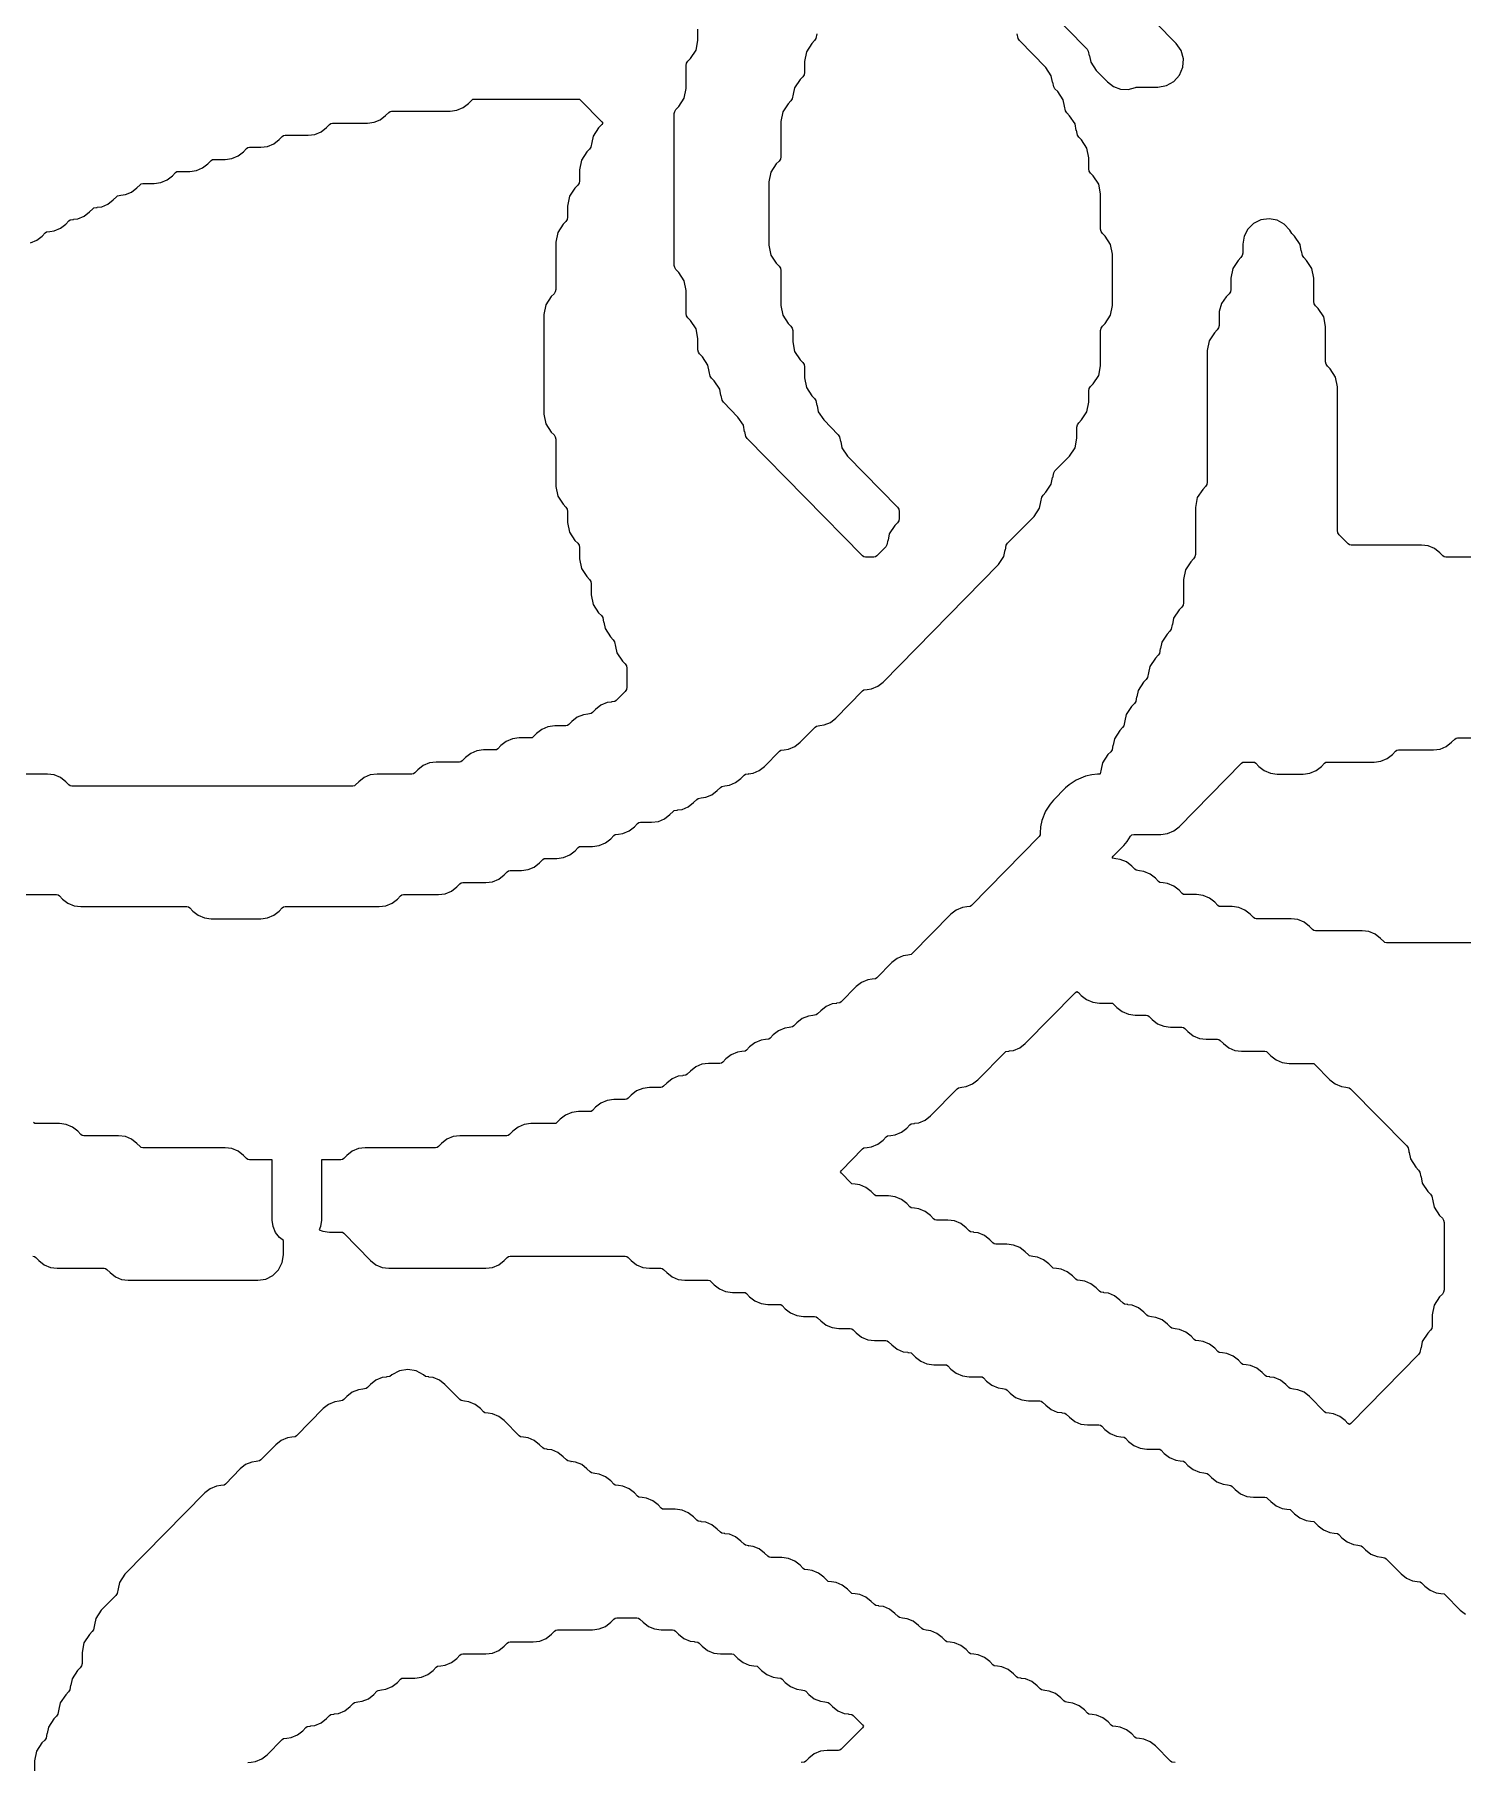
# Model space of a CAD drawing. Header units: millimetres. Extents: x 0 to 63, y 0 to 126.
# Drawn here: x 13.94 to 41.82, y 37.82 to 71.55 of the extents above; entities that cross this region are included whole.
import ezdxf

# ---------------------------------------------------------------- set-up
doc = ezdxf.new("R2010")
doc.units = ezdxf.units.MM
doc.layers.add('CUT', color=1, linetype='Continuous')

msp = doc.modelspace()

# ---------------------------------------------------------------- linework, layer by layer
at = {"layer": 'CUT'}
for points in [[(32.4666, 73.3293), (34.4904, 71.27), (34.5157, 71.2317), (34.534, 71.1388), (34.5374, 71.1395), (34.5618, 71.0152), (34.668, 70.8541), (34.8878, 70.6304), (35.0064, 70.5412), (35.1458, 70.4907), (35.294, 70.4833), (35.4378, 70.5197), (35.4507, 70.5252), (35.4827, 70.5294), (35.8758, 70.5294), (36.0404, 70.5573), (36.1866, 70.6377), (36.2982, 70.7618), (36.3627, 70.9157), (36.373, 71.0823), (36.3279, 71.243), (36.2324, 71.3799), (35.8277, 71.7916)], [(13.6908, 54.7647), (14.373, 54.7647), (14.4043, 54.7605), (14.4293, 54.7411), (14.4904, 54.6789), (14.5945, 54.5979), (14.7162, 54.5468), (14.847, 54.5294), (16.9167, 54.5294), (16.9481, 54.5252), (16.973, 54.5058), (17.0341, 54.4436), (17.1382, 54.3626), (17.2599, 54.3115), (17.3907, 54.2941), (18.3589, 54.2941), (18.4897, 54.3115), (18.6114, 54.3626), (18.7155, 54.4436), (18.7766, 54.5058), (18.8015, 54.5252), (18.8329, 54.5294), (20.6714, 54.5294), (20.8022, 54.5468), (20.9239, 54.5979), (21.028, 54.6789), (21.089, 54.7411), (21.114, 54.7605), (21.1454, 54.7647), (21.8276, 54.7647), (21.9584, 54.7821), (22.0801, 54.8331), (22.1842, 54.9142), (22.2453, 54.9764), (22.2702, 54.9958), (22.3016, 55), (22.7526, 55), (22.8834, 55.0174), (23.0051, 55.0684), (23.1092, 55.1495), (23.1702, 55.2117), (23.1952, 55.2311), (23.2266, 55.2353), (23.4463, 55.2353), (23.5771, 55.2527), (23.6988, 55.3037), (23.8029, 55.3848), (23.864, 55.447), (23.889, 55.4664), (23.9203, 55.4706), (24.1401, 55.4706), (24.2709, 55.488), (24.3926, 55.539), (24.4967, 55.6201), (24.5577, 55.6823), (24.5827, 55.7017), (24.6141, 55.7059), (24.8338, 55.7059), (24.9646, 55.7233), (25.0863, 55.7743), (25.1904, 55.8554), (25.2515, 55.9175), (25.2764, 55.937), (25.3407, 55.9455), (25.3405, 55.9471), (25.4271, 55.9586), (25.5488, 56.0096), (25.6529, 56.0907), (25.714, 56.1528), (25.7389, 56.1723), (25.7703, 56.1765), (25.99, 56.1765), (26.1208, 56.1939), (26.2425, 56.2449), (26.3466, 56.326), (26.4077, 56.3881), (26.4327, 56.4076), (26.4969, 56.4161), (26.4967, 56.4176), (26.5833, 56.4292), (26.705, 56.4802), (26.8091, 56.5613), (26.8702, 56.6234), (26.8952, 56.6429), (26.9594, 56.6514), (26.9592, 56.6529), (27.0458, 56.6645), (27.1675, 56.7155), (27.2716, 56.7966), (27.3327, 56.8587), (27.3577, 56.8782), (27.4219, 56.8867), (27.4217, 56.8882), (27.5083, 56.8998), (27.63, 56.9508), (27.7341, 57.0319), (27.7952, 57.094), (27.8202, 57.1135), (27.8844, 57.122), (27.8842, 57.1235), (27.9708, 57.1351), (28.0925, 57.1861), (28.1966, 57.2672), (28.4889, 57.5646), (28.5139, 57.5841), (28.5781, 57.5926), (28.5779, 57.5941), (28.6645, 57.6056), (28.7862, 57.6567), (28.8903, 57.7378), (29.1827, 58.0352), (29.2076, 58.0546), (29.2719, 58.0632), (29.2717, 58.0647), (29.3583, 58.0762), (29.48, 58.1273), (29.5841, 58.2084), (30.1076, 58.7411), (30.1326, 58.7605), (30.1969, 58.7691), (30.1967, 58.7706), (30.2833, 58.7821), (30.405, 58.8331), (30.5091, 58.9142), (32.7624, 61.207), (32.8686, 61.3682), (32.893, 61.4924), (32.8964, 61.4918), (32.9147, 61.5846), (32.94, 61.623), (33.4562, 62.1482), (33.5623, 62.3094), (33.5868, 62.4336), (33.5902, 62.4329), (33.6084, 62.5258), (33.6337, 62.5641), (33.6874, 62.6188), (33.7936, 62.7799), (33.818, 62.9042), (33.8214, 62.9035), (33.8397, 62.9964), (33.865, 63.0347), (34.1499, 63.3247), (34.2561, 63.4858), (34.2933, 63.6752), (34.2933, 63.8925), (34.3022, 63.9375), (34.3274, 63.9759), (34.3812, 64.0306), (34.4873, 64.1917), (34.5246, 64.381), (34.5246, 64.5984), (34.5334, 64.6434), (34.5587, 64.6818), (34.6124, 64.7365), (34.7186, 64.8976), (34.7558, 65.0869), (34.7558, 65.7748), (34.7647, 65.8199), (34.7899, 65.8583), (34.8437, 65.9129), (34.9498, 66.0741), (34.9871, 66.2634), (34.9871, 67.266), (34.9498, 67.4554), (34.8437, 67.6165), (34.7899, 67.6712), (34.7647, 67.7095), (34.7558, 67.7546), (34.7558, 68.4425), (34.7186, 68.6318), (34.6124, 68.793), (34.5587, 68.8476), (34.5334, 68.886), (34.5246, 68.9311), (34.5246, 69.1484), (34.4873, 69.3377), (34.3812, 69.4988), (34.3274, 69.5535), (34.3022, 69.5919), (34.2839, 69.6847), (34.2805, 69.684), (34.2561, 69.8083), (34.1499, 69.9694), (34.0962, 70.0241), (34.0709, 70.0625), (34.0527, 70.1553), (34.0493, 70.1546), (34.0248, 70.2789), (33.9187, 70.44), (33.865, 70.4947), (33.8397, 70.533), (33.8214, 70.6259), (33.818, 70.6252), (33.7936, 70.7495), (33.6874, 70.9106), (33.1712, 71.4359), (33.1459, 71.4742), (33.1277, 71.5671)], [(29.2153, 71.5671), (29.197, 71.4742), (29.1717, 71.4359), (29.118, 71.3812), (29.0119, 71.2201), (28.9746, 71.0307), (28.9746, 70.8134), (28.9658, 70.7683), (28.9405, 70.73), (28.8868, 70.6753), (28.7806, 70.5142), (28.7562, 70.3899), (28.7528, 70.3906), (28.7345, 70.2977), (28.7093, 70.2594), (28.6555, 70.2047), (28.5494, 70.0436), (28.5121, 69.8543), (28.5121, 69.1663), (28.5033, 69.1213), (28.478, 69.0829), (28.4243, 69.0283), (28.3181, 68.8671), (28.2809, 68.6778), (28.2809, 67.4399), (28.3181, 67.2505), (28.4243, 67.0894), (28.478, 67.0347), (28.5033, 66.9964), (28.5121, 66.9513), (28.5121, 66.2634), (28.5494, 66.0741), (28.6555, 65.9129), (28.7093, 65.8583), (28.7345, 65.8199), (28.7434, 65.7748), (28.7434, 65.5575), (28.7806, 65.3682), (28.8868, 65.207), (28.9405, 65.1524), (28.9658, 65.114), (28.9746, 65.0689), (28.9746, 64.8516), (29.0119, 64.6623), (29.118, 64.5012), (29.1717, 64.4465), (29.197, 64.4081), (29.2153, 64.3153), (29.2187, 64.316), (29.2431, 64.1917), (29.3493, 64.0306), (29.6342, 63.7406), (29.6595, 63.7023), (29.6778, 63.6094), (29.6812, 63.6101), (29.7056, 63.4858), (29.8118, 63.3247), (30.7905, 62.3288), (30.8157, 62.2905), (30.8246, 62.2454), (30.8246, 62.1075), (30.8157, 62.0625), (30.7905, 62.0241), (30.7368, 61.9694), (30.6306, 61.8083), (30.6062, 61.684), (30.6028, 61.6847), (30.5845, 61.5919), (30.5592, 61.5535), (30.3853, 61.3766), (30.3604, 61.3571), (30.329, 61.3529), (30.164, 61.3529), (30.1326, 61.3571), (30.1076, 61.3766), (27.8525, 63.6712), (27.8273, 63.7095), (27.809, 63.8024), (27.8056, 63.8017), (27.7812, 63.9259), (27.675, 64.0871), (27.39, 64.377), (27.3648, 64.4154), (27.3465, 64.5082), (27.3431, 64.5076), (27.3187, 64.6318), (27.2125, 64.793), (27.1588, 64.8476), (27.1335, 64.886), (27.1153, 64.9788), (27.1119, 64.9782), (27.0874, 65.1024), (26.9813, 65.2635), (26.9276, 65.3182), (26.9023, 65.3566), (26.8934, 65.4016), (26.8934, 65.619), (26.8562, 65.8083), (26.75, 65.9694), (26.6963, 66.0241), (26.671, 66.0625), (26.6622, 66.1075), (26.6622, 66.5601), (26.6249, 66.7495), (26.5188, 66.9106), (26.4651, 66.9653), (26.4398, 67.0036), (26.4309, 67.0487), (26.4309, 70.0101), (26.4398, 70.0552), (26.4651, 70.0936), (26.5188, 70.1482), (26.6249, 70.3094), (26.6622, 70.4987), (26.6622, 70.9513), (26.671, 70.9964), (26.6963, 71.0347), (26.75, 71.0894), (26.8562, 71.2505), (26.8934, 71.4399), (26.8934, 71.6572)], [(13.8648, 67.488), (13.9865, 67.539), (14.0906, 67.6201), (14.1516, 67.6823), (14.1766, 67.7017), (14.2408, 67.7103), (14.2406, 67.7118), (14.3273, 67.7233), (14.4489, 67.7743), (14.5531, 67.8554), (14.6141, 67.9175), (14.6391, 67.937), (14.7033, 67.9455), (14.7031, 67.9471), (14.7897, 67.9586), (14.9114, 68.0096), (15.0155, 68.0907), (15.0766, 68.1528), (15.1016, 68.1723), (15.1658, 68.1808), (15.1656, 68.1824), (15.2522, 68.1939), (15.3739, 68.2449), (15.478, 68.326), (15.5391, 68.3881), (15.5641, 68.4076), (15.6283, 68.4161), (15.6281, 68.4176), (15.7147, 68.4292), (15.8364, 68.4802), (15.9405, 68.5613), (16.0016, 68.6234), (16.0266, 68.6429), (16.058, 68.6471), (16.2777, 68.6471), (16.4085, 68.6645), (16.5302, 68.7155), (16.6343, 68.7966), (16.6953, 68.8587), (16.7203, 68.8782), (16.7517, 68.8824), (16.9714, 68.8824), (17.1022, 68.8998), (17.2239, 68.9508), (17.328, 69.0319), (17.3891, 69.094), (17.4141, 69.1135), (17.4454, 69.1176), (17.6651, 69.1176), (17.796, 69.1351), (17.9176, 69.1861), (18.0218, 69.2672), (18.0828, 69.3293), (18.1078, 69.3488), (18.1392, 69.3529), (18.3589, 69.3529), (18.4897, 69.3704), (18.6114, 69.4214), (18.7155, 69.5025), (18.7766, 69.5646), (18.8015, 69.5841), (18.8329, 69.5882), (19.2839, 69.5882), (19.4147, 69.6056), (19.5364, 69.6567), (19.6405, 69.7378), (19.7015, 69.7999), (19.7265, 69.8194), (19.7579, 69.8235), (20.4401, 69.8235), (20.5709, 69.8409), (20.6926, 69.892), (20.7967, 69.9731), (20.8578, 70.0352), (20.8828, 70.0546), (20.9141, 70.0588), (22.0588, 70.0588), (22.1896, 70.0762), (22.3113, 70.1273), (22.4154, 70.2084), (22.4765, 70.2705), (22.5015, 70.2899), (22.5329, 70.2941), (24.5478, 70.2941), (24.5792, 70.2899), (24.6042, 70.2705), (25.0162, 69.8513), (25.036, 69.8235), (25.0162, 69.7958), (24.9556, 69.7341), (24.8494, 69.573), (24.825, 69.4488), (24.8216, 69.4494), (24.8033, 69.3566), (24.7781, 69.3182), (24.7243, 69.2635), (24.6182, 69.1024), (24.581, 68.9131), (24.581, 68.6958), (24.5721, 68.6507), (24.5468, 68.6123), (24.4931, 68.5577), (24.3869, 68.3965), (24.3497, 68.2072), (24.3497, 67.9899), (24.3408, 67.9448), (24.3156, 67.9064), (24.2619, 67.8518), (24.1557, 67.6906), (24.1185, 67.5013), (24.1185, 66.5781), (24.1096, 66.533), (24.0843, 66.4947), (24.0306, 66.44), (23.9244, 66.2789), (23.8872, 66.0895), (23.8872, 64.1457), (23.9244, 63.9564), (24.0306, 63.7953), (24.0843, 63.7406), (24.1096, 63.7023), (24.1185, 63.6572), (24.1185, 62.734), (24.1557, 62.5446), (24.2619, 62.3835), (24.3156, 62.3288), (24.3408, 62.2905), (24.3497, 62.2454), (24.3497, 62.0281), (24.3869, 61.8388), (24.4931, 61.6776), (24.5468, 61.623), (24.5721, 61.5846), (24.581, 61.5395), (24.581, 61.3222), (24.6182, 61.1329), (24.7243, 60.9717), (24.7781, 60.9171), (24.8033, 60.8787), (24.8122, 60.8337), (24.8122, 60.6163), (24.8494, 60.427), (24.9556, 60.2659), (25.0093, 60.2112), (25.0346, 60.1728), (25.0528, 60.08), (25.0562, 60.0807), (25.0807, 59.9564), (25.1868, 59.7953), (25.2406, 59.7406), (25.2658, 59.7023), (25.2841, 59.6094), (25.2875, 59.6101), (25.3119, 59.4858), (25.4181, 59.3247), (25.4718, 59.27), (25.4971, 59.2317), (25.5059, 59.1866), (25.5059, 58.8134), (25.4971, 58.7683), (25.4718, 58.73), (25.2979, 58.553), (25.2729, 58.5336), (25.2087, 58.525), (25.2089, 58.5235), (25.1223, 58.512), (25.0006, 58.461), (24.8965, 58.3799), (24.8354, 58.3177), (24.8104, 58.2983), (24.7462, 58.2897), (24.7464, 58.2882), (24.6598, 58.2767), (24.5381, 58.2257), (24.434, 58.1446), (24.3729, 58.0825), (24.348, 58.063), (24.3166, 58.0588), (24.0969, 58.0588), (23.9661, 58.0414), (23.8444, 57.9904), (23.7403, 57.9093), (23.6792, 57.8472), (23.6542, 57.8277), (23.6228, 57.8235), (23.4031, 57.8235), (23.2723, 57.8061), (23.1506, 57.7551), (23.0465, 57.674), (22.9855, 57.6119), (22.9605, 57.5924), (22.9291, 57.5882), (22.7094, 57.5882), (22.5786, 57.5708), (22.4569, 57.5198), (22.3528, 57.4387), (22.2917, 57.3766), (22.2667, 57.3571), (22.2354, 57.3529), (21.7844, 57.3529), (21.6536, 57.3355), (21.5319, 57.2845), (21.4278, 57.2034), (21.3667, 57.1413), (21.3417, 57.1218), (21.3104, 57.1176), (20.6282, 57.1176), (20.4974, 57.1002), (20.3757, 57.0492), (20.2716, 56.9681), (20.2105, 56.906), (20.1855, 56.8865), (20.1541, 56.8824), (14.6705, 56.8824), (14.6391, 56.8865), (14.6141, 56.906), (14.5531, 56.9681), (14.4489, 57.0492), (14.3273, 57.1002), (14.1964, 57.1176), (13.5142, 57.1176)], [(42.3538, 61.3529), (41.4951, 61.3529), (41.4637, 61.3571), (41.4387, 61.3766), (41.3777, 61.4387), (41.2736, 61.5198), (41.1519, 61.5708), (41.0211, 61.5882), (39.6451, 61.5882), (39.6137, 61.5924), (39.5888, 61.6119), (39.4149, 61.7888), (39.3896, 61.8272), (39.3807, 61.8722), (39.3807, 64.6778), (39.3435, 64.8671), (39.2373, 65.0283), (39.1836, 65.0829), (39.1584, 65.1213), (39.1495, 65.1663), (39.1495, 65.8543), (39.1123, 66.0436), (39.0061, 66.2047), (38.9524, 66.2594), (38.9271, 66.2977), (38.9182, 66.3428), (38.9182, 66.7954), (38.881, 66.9848), (38.7749, 67.1459), (38.7211, 67.2006), (38.6959, 67.2389), (38.6776, 67.3318), (38.6742, 67.3311), (38.6498, 67.4554), (38.5436, 67.6165), (38.4899, 67.6712), (38.4483, 67.7343), (38.3406, 67.8516), (38.2015, 67.9291), (38.0451, 67.959), (37.8872, 67.9381), (37.7439, 67.8687), (37.6296, 67.7577), (37.5561, 67.6164), (37.5308, 67.4592), (37.5308, 67.284), (37.5219, 67.2389), (37.4966, 67.2006), (37.4429, 67.1459), (37.3368, 66.9848), (37.2995, 66.7954), (37.2995, 66.5781), (37.2907, 66.533), (37.2654, 66.4947), (37.2066, 66.4349), (37.1137, 66.3033), (37.0674, 66.149), (37.0703, 66.0588), (37.0683, 66.0588), (37.0683, 65.8722), (37.0594, 65.8272), (37.0341, 65.7888), (36.9804, 65.7341), (36.8743, 65.573), (36.837, 65.3837), (36.837, 62.8134), (36.8282, 62.7683), (36.8029, 62.73), (36.7492, 62.6753), (36.643, 62.5142), (36.6058, 62.3248), (36.6058, 61.4016), (36.5969, 61.3566), (36.5716, 61.3182), (36.5179, 61.2635), (36.4118, 61.1024), (36.3745, 60.9131), (36.3745, 60.4605), (36.3657, 60.4154), (36.3404, 60.377), (36.2867, 60.3224), (36.1805, 60.1612), (36.1561, 60.037), (36.1527, 60.0377), (36.1344, 59.9448), (36.1091, 59.9064), (36.0554, 59.8518), (35.9493, 59.6906), (35.9248, 59.5664), (35.9214, 59.5671), (35.9032, 59.4742), (35.8779, 59.4359), (35.8242, 59.3812), (35.718, 59.2201), (35.6936, 59.0958), (35.6902, 59.0965), (35.6719, 59.0036), (35.6467, 58.9653), (35.5929, 58.9106), (35.4868, 58.7495), (35.4623, 58.6252), (35.4589, 58.6259), (35.4407, 58.533), (35.4154, 58.4947), (35.3617, 58.44), (35.2555, 58.2789), (35.2311, 58.1546), (35.2277, 58.1553), (35.2094, 58.0625), (35.1842, 58.0241), (35.1304, 57.9694), (35.0243, 57.8083), (34.9999, 57.684), (34.9964, 57.6847), (34.9782, 57.5919), (34.9529, 57.5535), (34.8992, 57.4988), (34.793, 57.3377), (34.7686, 57.2135), (34.7652, 57.2141), (34.7469, 57.1213), (34.7417, 57.1133), (34.6981, 57.1144), (34.5843, 57.104), (34.459, 57.078), (34.2795, 57.0018), (34.1444, 56.9098), (34.0691, 56.8469), (33.8334, 56.6071), (33.7719, 56.5308), (33.6823, 56.3941), (33.6092, 56.2132), (33.5853, 56.0876), (33.577, 55.9736), (33.5788, 55.9289), (33.5568, 55.8977), (32.2353, 54.553), (32.2103, 54.5336), (32.1461, 54.525), (32.1463, 54.5235), (32.0597, 54.512), (31.938, 54.461), (31.8339, 54.3799), (31.0791, 53.6119), (31.0541, 53.5924), (30.9899, 53.5839), (30.9901, 53.5824), (30.9035, 53.5708), (30.7818, 53.5198), (30.6777, 53.4387), (30.3853, 53.1413), (30.3604, 53.1218), (30.2961, 53.1133), (30.2963, 53.1118), (30.2097, 53.1002), (30.088, 53.0492), (29.9839, 52.9681), (29.6916, 52.6707), (29.6666, 52.6512), (29.6024, 52.6427), (29.6026, 52.6412), (29.516, 52.6296), (29.3943, 52.5786), (29.2902, 52.4975), (29.2291, 52.4354), (29.2041, 52.4159), (29.1399, 52.4074), (29.1401, 52.4059), (29.0535, 52.3944), (28.9318, 52.3433), (28.8277, 52.2622), (28.7666, 52.2001), (28.7416, 52.1806), (28.6774, 52.1721), (28.6776, 52.1706), (28.591, 52.1591), (28.4693, 52.108), (28.3652, 52.0269), (28.3041, 51.9648), (28.2791, 51.9454), (28.2149, 51.9368), (28.2151, 51.9353), (28.1285, 51.9238), (28.0068, 51.8727), (27.9027, 51.7916), (27.8416, 51.7295), (27.8167, 51.7101), (27.7524, 51.7015), (27.7526, 51.7), (27.666, 51.6885), (27.5443, 51.6374), (27.4402, 51.5564), (27.3791, 51.4942), (27.3542, 51.4748), (27.3228, 51.4706), (27.1031, 51.4706), (26.9723, 51.4532), (26.8506, 51.4021), (26.7465, 51.3211), (26.6854, 51.2589), (26.6604, 51.2395), (26.5962, 51.2309), (26.5964, 51.2294), (26.5098, 51.2179), (26.3881, 51.1669), (26.284, 51.0858), (26.2229, 51.0236), (26.1979, 51.0042), (26.1665, 51), (25.9468, 51), (25.816, 50.9826), (25.6943, 50.9316), (25.5902, 50.8505), (25.5292, 50.7883), (25.5042, 50.7689), (25.4728, 50.7647), (25.2531, 50.7647), (25.1223, 50.7473), (25.0006, 50.6963), (24.8965, 50.6152), (24.8354, 50.553), (24.8104, 50.5336), (24.7791, 50.5294), (24.5594, 50.5294), (24.4286, 50.512), (24.3069, 50.461), (24.2028, 50.3799), (24.1417, 50.3177), (24.1167, 50.2983), (24.0853, 50.2941), (23.6344, 50.2941), (23.5036, 50.2767), (23.3819, 50.2257), (23.2778, 50.1446), (23.2167, 50.0825), (23.1917, 50.063), (23.1603, 50.0588), (22.2469, 50.0588), (22.1161, 50.0414), (21.9944, 49.9904), (21.8903, 49.9093), (21.8292, 49.8472), (21.8042, 49.8277), (21.7729, 49.8235), (20.3969, 49.8235), (20.2661, 49.8061), (20.1444, 49.7551), (20.0403, 49.674), (19.9792, 49.6119), (19.9543, 49.5924), (19.9229, 49.5882), (19.5442, 49.5882), (19.5442, 48.4118), (19.5278, 48.2876), (19.5014, 48.2237), (19.5724, 48.1939), (19.7032, 48.1765), (19.9229, 48.1765), (19.9543, 48.1723), (19.9792, 48.1528), (20.5028, 47.6201), (20.6069, 47.539), (20.7286, 47.488), (20.8594, 47.4706), (22.7526, 47.4706), (22.8834, 47.488), (23.0051, 47.539), (23.1092, 47.6201), (23.1702, 47.6823), (23.1952, 47.7017), (23.2266, 47.7059), (25.4728, 47.7059), (25.5042, 47.7017), (25.5292, 47.6823), (25.5902, 47.6201), (25.6943, 47.539), (25.816, 47.488), (25.9468, 47.4706), (26.1665, 47.4706), (26.1979, 47.4664), (26.2229, 47.447), (26.284, 47.3848), (26.3881, 47.3037), (26.5098, 47.2527), (26.6406, 47.2353), (27.0915, 47.2353), (27.1229, 47.2311), (27.1479, 47.2117), (27.209, 47.1495), (27.3131, 47.0684), (27.4348, 47.0174), (27.5656, 47), (27.7853, 47), (27.8167, 46.9958), (27.8416, 46.9764), (27.9027, 46.9142), (28.0068, 46.8331), (28.1285, 46.7821), (28.2593, 46.7647), (28.479, 46.7647), (28.5104, 46.7605), (28.5354, 46.7411), (28.5964, 46.6789), (28.7005, 46.5979), (28.8222, 46.5468), (28.953, 46.5294), (29.1728, 46.5294), (29.2041, 46.5252), (29.2291, 46.5058), (29.2902, 46.4436), (29.3943, 46.3626), (29.516, 46.3115), (29.6468, 46.2941), (29.8665, 46.2941), (29.8979, 46.2899), (29.9229, 46.2705), (29.9839, 46.2084), (30.088, 46.1273), (30.2097, 46.0762), (30.3405, 46.0588), (30.5602, 46.0588), (30.5916, 46.0546), (30.6166, 46.0352), (30.6777, 45.9731), (30.7818, 45.892), (30.9035, 45.8409), (30.9901, 45.8294), (30.9899, 45.8279), (31.0541, 45.8194), (31.0791, 45.7999), (31.1401, 45.7378), (31.2443, 45.6567), (31.366, 45.6056), (31.4968, 45.5882), (31.7165, 45.5882), (31.7478, 45.5841), (31.7728, 45.5646), (31.8339, 45.5025), (31.938, 45.4214), (32.0597, 45.3704), (32.1905, 45.3529), (32.4102, 45.3529), (32.4416, 45.3488), (32.4666, 45.3293), (32.5276, 45.2672), (32.6317, 45.1861), (32.7534, 45.1351), (32.8401, 45.1235), (32.8399, 45.122), (32.9041, 45.1135), (32.9291, 45.094), (32.9901, 45.0319), (33.0942, 44.9508), (33.2159, 44.8998), (33.3467, 44.8824), (33.5664, 44.8824), (33.5978, 44.8782), (33.6228, 44.8587), (33.6839, 44.7966), (33.788, 44.7155), (33.9097, 44.6645), (33.9963, 44.6529), (33.9961, 44.6514), (34.0603, 44.6429), (34.0853, 44.6234), (34.1464, 44.5613), (34.2505, 44.4802), (34.3722, 44.4292), (34.503, 44.4118), (34.7227, 44.4118), (34.7541, 44.4076), (34.779, 44.3881), (34.8401, 44.326), (34.9442, 44.2449), (35.0659, 44.1939), (35.1525, 44.1824), (35.1523, 44.1808), (35.2165, 44.1723), (35.2415, 44.1528), (35.3026, 44.0907), (35.4067, 44.0096), (35.5284, 43.9586), (35.6592, 43.9412), (35.8789, 43.9412), (35.9103, 43.937), (35.9353, 43.9175), (35.9963, 43.8554), (36.1004, 43.7743), (36.2221, 43.7233), (36.3088, 43.7118), (36.3086, 43.7103), (36.3728, 43.7017), (36.3978, 43.6823), (36.4588, 43.6201), (36.5629, 43.539), (36.6846, 43.488), (36.7712, 43.4765), (36.771, 43.475), (36.8353, 43.4664), (36.8602, 43.447), (36.9213, 43.3848), (37.0254, 43.3037), (37.1471, 43.2527), (37.2337, 43.2412), (37.2335, 43.2397), (37.2978, 43.2311), (37.3227, 43.2117), (37.3838, 43.1495), (37.4879, 43.0684), (37.6096, 43.0174), (37.7404, 43), (37.9601, 43), (37.9915, 42.9958), (38.0165, 42.9764), (38.0775, 42.9142), (38.1817, 42.8331), (38.3034, 42.7821), (38.39, 42.7706), (38.3898, 42.7691), (38.454, 42.7605), (38.479, 42.7411), (38.54, 42.6789), (38.6441, 42.5979), (38.7658, 42.5468), (38.8525, 42.5353), (38.8523, 42.5338), (38.9165, 42.5252), (38.9415, 42.5058), (39.0025, 42.4436), (39.1066, 42.3626), (39.2283, 42.3115), (39.315, 42.3), (39.3148, 42.2985), (39.379, 42.2899), (39.404, 42.2705), (39.465, 42.2084), (39.5691, 42.1273), (39.6908, 42.0762), (39.7775, 42.0647), (39.7773, 42.0632), (39.8415, 42.0546), (39.8665, 42.0352), (39.9275, 41.9731), (40.0316, 41.892), (40.1533, 41.8409), (40.2399, 41.8294), (40.2397, 41.8279), (40.304, 41.8194), (40.3289, 41.7999), (40.6213, 41.5025), (40.7254, 41.4214), (40.8471, 41.3704), (40.9337, 41.3588), (40.9335, 41.3573), (40.9977, 41.3488), (41.0227, 41.3293), (41.0838, 41.2672), (41.1879, 41.1861), (41.3096, 41.1351), (41.3962, 41.1235), (41.396, 41.122), (41.4602, 41.1135), (41.4852, 41.094), (41.7775, 40.7966), (41.8816, 40.7155)], [(44.2038, 53.8235), (40.3389, 53.8235), (40.3075, 53.8277), (40.2825, 53.8472), (40.2214, 53.9093), (40.1173, 53.9904), (39.9956, 54.0414), (39.8648, 54.0588), (38.9514, 54.0588), (38.92, 54.063), (38.895, 54.0825), (38.834, 54.1446), (38.7298, 54.2257), (38.6082, 54.2767), (38.4773, 54.2941), (37.7951, 54.2941), (37.7638, 54.2983), (37.7388, 54.3177), (37.6777, 54.3799), (37.5736, 54.461), (37.4519, 54.512), (37.3211, 54.5294), (37.1014, 54.5294), (37.07, 54.5336), (37.045, 54.553), (36.984, 54.6152), (36.8799, 54.6963), (36.7582, 54.7473), (36.6274, 54.7647), (36.4077, 54.7647), (36.3763, 54.7689), (36.3513, 54.7883), (36.2902, 54.8505), (36.1861, 54.9316), (36.0644, 54.9826), (35.9778, 54.9941), (35.978, 54.9956), (35.9138, 55.0042), (35.8888, 55.0236), (35.8277, 55.0858), (35.7236, 55.1669), (35.6019, 55.2179), (35.5153, 55.2294), (35.5155, 55.2309), (35.4513, 55.2395), (35.4263, 55.2589), (35.3653, 55.3211), (35.2611, 55.4021), (35.1395, 55.4532), (35.0528, 55.4647), (35.053, 55.4662), (34.9888, 55.4748), (34.9865, 55.4766), (34.9808, 55.4844), (35.0007, 55.5122), (35.2103, 55.7254), (35.2718, 55.8017), (35.3405, 55.9066), (35.3666, 55.9349), (35.4046, 55.9412), (35.9336, 55.9412), (36.0644, 55.9586), (36.1861, 56.0096), (36.2902, 56.0907), (37.5075, 57.3293), (37.5325, 57.3488), (37.5639, 57.3529), (37.7289, 57.3529), (37.7603, 57.3488), (37.7852, 57.3293), (37.8463, 57.2672), (37.9504, 57.1861), (38.0721, 57.1351), (38.2029, 57.1176), (38.7086, 57.1176), (38.8394, 57.1351), (38.9611, 57.1861), (39.0652, 57.2672), (39.1263, 57.3293), (39.1512, 57.3488), (39.1826, 57.3529), (40.0961, 57.3529), (40.2269, 57.3704), (40.3486, 57.4214), (40.4527, 57.5025), (40.5137, 57.5646), (40.5387, 57.5841), (40.5701, 57.5882), (41.2523, 57.5882), (41.3831, 57.6056), (41.5048, 57.6567), (41.6089, 57.7378), (41.67, 57.7999), (41.695, 57.8194), (41.7263, 57.8235), (42.4085, 57.8235)], [(13.9105, 47.7059), (13.9419, 47.7017), (13.9668, 47.6823), (14.0279, 47.6201), (14.132, 47.539), (14.2537, 47.488), (14.3845, 47.4706), (15.298, 47.4706), (15.3293, 47.4664), (15.3543, 47.447), (15.4154, 47.3848), (15.5195, 47.3037), (15.6412, 47.2527), (15.772, 47.2353), (18.2998, 47.2353), (18.4543, 47.2598), (18.5937, 47.3308), (18.7043, 47.4414), (18.7753, 47.5808), (18.7998, 47.7353), (18.7998, 48.0148), (18.7248, 48.0724), (18.6485, 48.1718), (18.6006, 48.2876), (18.5842, 48.4118), (18.5842, 49.5882), (18.1392, 49.5882), (18.1078, 49.5924), (18.0828, 49.6119), (18.0218, 49.674), (17.9176, 49.7551), (17.796, 49.8061), (17.6651, 49.8235), (16.058, 49.8235), (16.0266, 49.8277), (16.0016, 49.8472), (15.9405, 49.9093), (15.8364, 49.9904), (15.7147, 50.0414), (15.5839, 50.0588), (14.9017, 50.0588), (14.8703, 50.063), (14.8454, 50.0825), (14.7843, 50.1446), (14.6802, 50.2257), (14.5585, 50.2767), (14.4277, 50.2941), (13.9767, 50.2941), (13.9454, 50.2983), (13.9204, 50.3177)], [(36.2093, 37.8192), (36.145, 37.8277), (36.1201, 37.8472), (35.8277, 38.1446), (35.7236, 38.2257), (35.6019, 38.2767), (35.5153, 38.2882), (35.5155, 38.2897), (35.4513, 38.2983), (35.4263, 38.3177), (35.3653, 38.3799), (35.2611, 38.461), (35.1395, 38.512), (35.0528, 38.5235), (35.053, 38.525), (34.9888, 38.5336), (34.9638, 38.553), (34.9028, 38.6152), (34.7987, 38.6963), (34.677, 38.7473), (34.5903, 38.7588), (34.5905, 38.7603), (34.5263, 38.7689), (34.5013, 38.7883), (34.4403, 38.8505), (34.3362, 38.9316), (34.2145, 38.9826), (34.1278, 38.9941), (34.128, 38.9956), (34.0638, 39.0042), (34.0388, 39.0236), (33.9778, 39.0858), (33.8737, 39.1669), (33.752, 39.2179), (33.6653, 39.2294), (33.6656, 39.2309), (33.6013, 39.2395), (33.5763, 39.2589), (33.5153, 39.3211), (33.4112, 39.4021), (33.2895, 39.4532), (33.2029, 39.4647), (33.2031, 39.4662), (33.1388, 39.4748), (33.1139, 39.4942), (33.0528, 39.5564), (32.9487, 39.6374), (32.827, 39.6885), (32.7404, 39.7), (32.7406, 39.7015), (32.6763, 39.7101), (32.6514, 39.7295), (32.5903, 39.7916), (32.4862, 39.8727), (32.3645, 39.9238), (32.2779, 39.9353), (32.2781, 39.9368), (32.2138, 39.9454), (32.1889, 39.9648), (32.1278, 40.0269), (32.0237, 40.108), (31.902, 40.1591), (31.8154, 40.1706), (31.8156, 40.1721), (31.7513, 40.1806), (31.7264, 40.2001), (31.6653, 40.2622), (31.5612, 40.3433), (31.4395, 40.3944), (31.3529, 40.4059), (31.3531, 40.4074), (31.2889, 40.4159), (31.2639, 40.4354), (31.2028, 40.4975), (31.0987, 40.5786), (30.977, 40.6296), (30.8904, 40.6412), (30.8906, 40.6427), (30.8264, 40.6512), (30.8014, 40.6707), (30.7403, 40.7328), (30.6362, 40.8139), (30.5145, 40.8649), (30.4279, 40.8765), (30.4281, 40.878), (30.3639, 40.8865), (30.3389, 40.906), (30.2778, 40.9681), (30.1737, 41.0492), (30.052, 41.1002), (29.9654, 41.1118), (29.9656, 41.1133), (29.9014, 41.1218), (29.8764, 41.1413), (29.8153, 41.2034), (29.7112, 41.2845), (29.5895, 41.3355), (29.5029, 41.3471), (29.5031, 41.3486), (29.4389, 41.3571), (29.4139, 41.3766), (29.3528, 41.4387), (29.2487, 41.5198), (29.127, 41.5708), (29.0404, 41.5824), (29.0406, 41.5839), (28.9764, 41.5924), (28.9514, 41.6119), (28.8903, 41.674), (28.7862, 41.7551), (28.6645, 41.8061), (28.5337, 41.8235), (28.314, 41.8235), (28.2826, 41.8277), (28.2577, 41.8472), (28.1966, 41.9093), (28.0925, 41.9904), (27.9708, 42.0414), (27.8842, 42.0529), (27.8844, 42.0545), (27.8202, 42.063), (27.7952, 42.0825), (27.7341, 42.1446), (27.63, 42.2257), (27.5083, 42.2767), (27.4217, 42.2882), (27.4219, 42.2897), (27.3577, 42.2983), (27.3327, 42.3177), (27.2716, 42.3799), (27.1675, 42.461), (27.0458, 42.512), (26.9592, 42.5235), (26.9594, 42.525), (26.8952, 42.5336), (26.8702, 42.553), (26.8091, 42.6152), (26.705, 42.6963), (26.5833, 42.7473), (26.4525, 42.7647), (26.2328, 42.7647), (26.2014, 42.7689), (26.1765, 42.7883), (26.1154, 42.8505), (26.0113, 42.9316), (25.8896, 42.9826), (25.803, 42.9941), (25.8032, 42.9956), (25.7389, 43.0042), (25.714, 43.0236), (25.6529, 43.0858), (25.5488, 43.1669), (25.4271, 43.2179), (25.3405, 43.2294), (25.3407, 43.2309), (25.2764, 43.2395), (25.2515, 43.2589), (25.1904, 43.3211), (25.0863, 43.4021), (24.9646, 43.4532), (24.878, 43.4647), (24.8782, 43.4662), (24.814, 43.4748), (24.789, 43.4942), (24.7279, 43.5564), (24.6238, 43.6374), (24.5021, 43.6885), (24.4155, 43.7), (24.4157, 43.7015), (24.3515, 43.7101), (24.3265, 43.7295), (24.2654, 43.7916), (24.1613, 43.8727), (24.0396, 43.9238), (23.953, 43.9353), (23.9532, 43.9368), (23.889, 43.9454), (23.864, 43.9648), (23.8029, 44.0269), (23.6988, 44.108), (23.5771, 44.1591), (23.4905, 44.1706), (23.4907, 44.1721), (23.4265, 44.1806), (23.4015, 44.2001), (23.1092, 44.4975), (23.0051, 44.5786), (22.8834, 44.6296), (22.7968, 44.6412), (22.797, 44.6427), (22.7327, 44.6512), (22.7078, 44.6707), (22.6467, 44.7328), (22.5426, 44.8139), (22.4209, 44.8649), (22.3343, 44.8765), (22.3345, 44.878), (22.2702, 44.8865), (22.2453, 44.906), (21.9529, 45.2034), (21.8488, 45.2845), (21.7271, 45.3355), (21.6405, 45.3471), (21.6407, 45.3486), (21.5765, 45.3571), (21.5351, 45.3893), (21.3903, 45.4678), (21.2279, 45.4949), (21.0654, 45.4678), (20.9206, 45.3893), (20.8793, 45.3571), (20.815, 45.3486), (20.8152, 45.3471), (20.7286, 45.3355), (20.6069, 45.2845), (20.5028, 45.2034), (20.4417, 45.1413), (20.4168, 45.1218), (20.3525, 45.1133), (20.3527, 45.1118), (20.2661, 45.1002), (20.1444, 45.0492), (20.0403, 44.9681), (19.9792, 44.906), (19.9543, 44.8865), (19.89, 44.878), (19.8902, 44.8765), (19.8036, 44.8649), (19.6819, 44.8139), (19.5778, 44.7328), (19.0543, 44.2001), (19.0293, 44.1806), (18.9651, 44.1721), (18.9653, 44.1706), (18.8786, 44.1591), (18.7569, 44.108), (18.6528, 44.0269), (18.3605, 43.7295), (18.3355, 43.7101), (18.2713, 43.7015), (18.2715, 43.7), (18.1849, 43.6885), (18.0632, 43.6374), (17.9591, 43.5564), (17.6668, 43.2589), (17.6418, 43.2395), (17.5776, 43.2309), (17.5778, 43.2294), (17.4912, 43.2179), (17.3695, 43.1669), (17.2654, 43.0858), (15.7057, 41.4988), (15.5996, 41.3377), (15.5751, 41.2135), (15.5717, 41.2141), (15.5535, 41.1213), (15.5282, 41.0829), (15.2432, 40.793), (15.1371, 40.6318), (15.1126, 40.5076), (15.1092, 40.5082), (15.091, 40.4154), (15.0657, 40.377), (15.012, 40.3224), (14.9058, 40.1612), (14.8686, 39.9719), (14.8686, 39.7546), (14.8597, 39.7095), (14.8345, 39.6712), (14.7807, 39.6165), (14.6746, 39.4554), (14.6501, 39.3311), (14.6467, 39.3318), (14.6285, 39.2389), (14.6032, 39.2006), (14.5495, 39.1459), (14.4433, 38.9848), (14.4189, 38.8605), (14.4155, 38.8612), (14.3972, 38.7683), (14.372, 38.73), (14.3182, 38.6753), (14.2121, 38.5142), (14.1877, 38.3899), (14.1842, 38.3906), (14.166, 38.2977), (14.1407, 38.2594), (14.087, 38.2047), (13.9808, 38.0436), (13.9436, 37.8543), (13.9436, 37.6369)], [(18.1078, 37.8194), (18.172, 37.8279), (18.1718, 37.8294), (18.2584, 37.8409), (18.3801, 37.892), (18.4842, 37.9731), (18.7766, 38.2705), (18.8015, 38.2899), (18.8658, 38.2985), (18.8656, 38.3), (18.9522, 38.3115), (19.0739, 38.3626), (19.178, 38.4436), (19.2391, 38.5058), (19.264, 38.5252), (19.3283, 38.5338), (19.3281, 38.5353), (19.4147, 38.5468), (19.5364, 38.5979), (19.6405, 38.6789), (19.7015, 38.7411), (19.7265, 38.7605), (19.7908, 38.7691), (19.7906, 38.7706), (19.8772, 38.7821), (19.9989, 38.8331), (20.103, 38.9142), (20.164, 38.9764), (20.189, 38.9958), (20.2532, 39.0044), (20.253, 39.0059), (20.3397, 39.0174), (20.4614, 39.0684), (20.5655, 39.1495), (20.6265, 39.2117), (20.6515, 39.2311), (20.7157, 39.2397), (20.7155, 39.2412), (20.8022, 39.2527), (20.9239, 39.3037), (21.028, 39.3848), (21.089, 39.447), (21.114, 39.4664), (21.1454, 39.4706), (21.3651, 39.4706), (21.4959, 39.488), (21.6176, 39.539), (21.7217, 39.6201), (21.7828, 39.6823), (21.8077, 39.7017), (21.872, 39.7103), (21.8718, 39.7118), (21.9584, 39.7233), (22.0801, 39.7743), (22.1842, 39.8554), (22.2453, 39.9175), (22.2702, 39.937), (22.3016, 39.9412), (22.7526, 39.9412), (22.8834, 39.9586), (23.0051, 40.0096), (23.1092, 40.0907), (23.1702, 40.1528), (23.1952, 40.1723), (23.2266, 40.1765), (23.6776, 40.1765), (23.8084, 40.1939), (23.9301, 40.2449), (24.0342, 40.326), (24.0952, 40.3881), (24.1202, 40.4076), (24.1516, 40.4118), (24.8338, 40.4118), (24.9646, 40.4292), (25.0863, 40.4802), (25.1904, 40.5613), (25.2515, 40.6234), (25.2764, 40.6429), (25.3078, 40.6471), (25.7041, 40.6471), (25.7354, 40.6429), (25.7604, 40.6234), (25.8215, 40.5613), (25.9256, 40.4802), (26.0473, 40.4292), (26.1781, 40.4118), (26.3978, 40.4118), (26.4292, 40.4076), (26.4542, 40.3881), (26.5152, 40.326), (26.6193, 40.2449), (26.741, 40.1939), (26.8276, 40.1824), (26.8274, 40.1808), (26.8917, 40.1723), (26.9166, 40.1528), (26.9777, 40.0907), (27.0818, 40.0096), (27.2035, 39.9586), (27.3343, 39.9412), (27.554, 39.9412), (27.5854, 39.937), (27.6104, 39.9175), (27.6714, 39.8554), (27.7756, 39.7743), (27.8973, 39.7233), (27.9839, 39.7118), (27.9837, 39.7103), (28.0479, 39.7017), (28.0729, 39.6823), (28.1339, 39.6201), (28.2381, 39.539), (28.3597, 39.488), (28.4464, 39.4765), (28.4462, 39.475), (28.5104, 39.4664), (28.5354, 39.447), (28.5964, 39.3848), (28.7005, 39.3037), (28.8222, 39.2527), (28.9089, 39.2412), (28.9087, 39.2397), (28.9729, 39.2311), (28.9979, 39.2117), (29.0589, 39.1495), (29.163, 39.0684), (29.2847, 39.0174), (29.3714, 39.0059), (29.3712, 39.0044), (29.4354, 38.9958), (29.4604, 38.9764), (29.5214, 38.9142), (29.6255, 38.8331), (29.7472, 38.7821), (29.8338, 38.7706), (29.8336, 38.7691), (29.8979, 38.7605), (29.9229, 38.7411), (30.1036, 38.5572), (30.1235, 38.5294), (30.1036, 38.5017), (29.6916, 38.0825), (29.6666, 38.063), (29.6352, 38.0588), (29.4155, 38.0588), (29.2847, 38.0414), (29.163, 37.9904), (29.0589, 37.9093), (28.9979, 37.8472), (28.9729, 37.8277), (28.9087, 37.8192)]]:
    msp.add_lwpolyline(points, dxfattribs=at)
msp.add_lwpolyline([(30.8675, 50.1273), (30.9716, 50.2084), (31.0326, 50.2705), (31.0576, 50.2899), (31.1218, 50.2985), (31.1216, 50.3), (31.2083, 50.3115), (31.33, 50.3626), (31.4341, 50.4436), (31.9576, 50.9764), (31.9826, 50.9958), (32.0468, 51.0044), (32.0466, 51.0059), (32.1332, 51.0174), (32.2549, 51.0684), (32.359, 51.1495), (32.8826, 51.6823), (32.9076, 51.7017), (32.9718, 51.7103), (32.9716, 51.7118), (33.0582, 51.7233), (33.1799, 51.7743), (33.284, 51.8554), (34.2654, 52.854), (34.2933, 52.8745), (34.3212, 52.854), (34.3776, 52.7966), (34.4817, 52.7155), (34.6034, 52.6645), (34.7342, 52.6471), (34.9539, 52.6471), (34.9853, 52.6429), (35.0103, 52.6234), (35.0713, 52.5613), (35.1754, 52.4802), (35.2971, 52.4292), (35.4279, 52.4118), (35.6477, 52.4118), (35.679, 52.4076), (35.704, 52.3881), (35.7651, 52.326), (35.8692, 52.2449), (35.9909, 52.1939), (36.1217, 52.1765), (36.3414, 52.1765), (36.3728, 52.1723), (36.3978, 52.1528), (36.4588, 52.0907), (36.5629, 52.0096), (36.6846, 51.9586), (36.8154, 51.9412), (37.0351, 51.9412), (37.0665, 51.937), (37.0915, 51.9175), (37.1526, 51.8554), (37.2567, 51.7743), (37.3784, 51.7233), (37.5092, 51.7059), (37.9601, 51.7059), (37.9915, 51.7017), (38.0165, 51.6823), (38.0775, 51.6201), (38.1817, 51.539), (38.3034, 51.488), (38.4342, 51.4706), (38.8851, 51.4706), (38.9165, 51.4664), (38.9415, 51.447), (39.2338, 51.1495), (39.3379, 51.0684), (39.4596, 51.0174), (39.5462, 51.0059), (39.546, 51.0044), (39.6102, 50.9958), (39.6352, 50.9764), (40.7341, 49.8583), (40.7594, 49.8199), (40.7776, 49.727), (40.781, 49.7277), (40.8055, 49.6035), (40.9116, 49.4423), (40.9653, 49.3877), (40.9906, 49.3493), (41.0089, 49.2565), (41.0123, 49.2571), (41.0367, 49.1329), (41.1429, 48.9717), (41.1966, 48.9171), (41.2218, 48.8787), (41.2401, 48.7859), (41.2435, 48.7865), (41.2679, 48.6623), (41.3741, 48.5012), (41.4278, 48.4465), (41.4531, 48.4081), (41.462, 48.3631), (41.462, 47.0487), (41.4531, 47.0036), (41.4278, 46.9653), (41.3741, 46.9106), (41.2679, 46.7495), (41.2307, 46.5601), (41.2307, 46.3428), (41.2218, 46.2977), (41.1966, 46.2594), (41.1429, 46.2047), (41.0367, 46.0436), (41.0123, 45.9193), (41.0089, 45.92), (40.9906, 45.8272), (40.9653, 45.7888), (39.6399, 44.4401), (39.612, 44.4196), (39.5841, 44.4401), (39.5277, 44.4975), (39.4236, 44.5786), (39.3019, 44.6296), (39.2153, 44.6412), (39.2155, 44.6427), (39.1512, 44.6512), (39.1263, 44.6707), (38.834, 44.9681), (38.7298, 45.0492), (38.6082, 45.1002), (38.5215, 45.1118), (38.5217, 45.1133), (38.4575, 45.1218), (38.4325, 45.1413), (38.3715, 45.2034), (38.2674, 45.2845), (38.1457, 45.3355), (38.059, 45.3471), (38.0592, 45.3486), (37.995, 45.3571), (37.97, 45.3766), (37.909, 45.4387), (37.8049, 45.5198), (37.6832, 45.5708), (37.5965, 45.5824), (37.5967, 45.5839), (37.5325, 45.5924), (37.5075, 45.6119), (37.4465, 45.674), (37.3424, 45.7551), (37.2207, 45.8061), (37.134, 45.8176), (37.1343, 45.8192), (37.07, 45.8277), (37.045, 45.8472), (36.984, 45.9093), (36.8799, 45.9904), (36.7582, 46.0414), (36.6716, 46.0529), (36.6718, 46.0545), (36.6075, 46.063), (36.5826, 46.0825), (36.5215, 46.1446), (36.4174, 46.2257), (36.2957, 46.2767), (36.2091, 46.2882), (36.2093, 46.2897), (36.145, 46.2983), (36.1201, 46.3177), (36.059, 46.3799), (35.9549, 46.461), (35.8332, 46.512), (35.7466, 46.5235), (35.7468, 46.525), (35.6825, 46.5336), (35.6576, 46.553), (35.5965, 46.6152), (35.4924, 46.6963), (35.3707, 46.7473), (35.2841, 46.7588), (35.2843, 46.7603), (35.22, 46.7689), (35.1951, 46.7883), (35.134, 46.8505), (35.0299, 46.9316), (34.9082, 46.9826), (34.8216, 46.9941), (34.8218, 46.9956), (34.7576, 47.0042), (34.7326, 47.0236), (34.6715, 47.0858), (34.5674, 47.1669), (34.4457, 47.2179), (34.3591, 47.2294), (34.3593, 47.2309), (34.2951, 47.2395), (34.2701, 47.2589), (34.209, 47.3211), (34.1049, 47.4021), (33.9832, 47.4532), (33.8966, 47.4647), (33.8968, 47.4662), (33.8326, 47.4748), (33.8076, 47.4942), (33.7465, 47.5564), (33.6424, 47.6374), (33.5207, 47.6885), (33.4341, 47.7), (33.4343, 47.7015), (33.3701, 47.7101), (33.3451, 47.7295), (33.284, 47.7916), (33.1799, 47.8727), (33.0582, 47.9238), (32.9274, 47.9412), (32.7077, 47.9412), (32.6763, 47.9454), (32.6514, 47.9648), (32.5903, 48.0269), (32.4862, 48.108), (32.3645, 48.1591), (32.2779, 48.1706), (32.2781, 48.1721), (32.2138, 48.1806), (32.1889, 48.2001), (32.1278, 48.2622), (32.0237, 48.3433), (31.902, 48.3944), (31.7712, 48.4118), (31.5515, 48.4118), (31.5201, 48.4159), (31.4951, 48.4354), (31.4341, 48.4975), (31.33, 48.5786), (31.2083, 48.6296), (31.1216, 48.6412), (31.1218, 48.6427), (31.0576, 48.6512), (31.0326, 48.6707), (30.9716, 48.7328), (30.8675, 48.8139), (30.7458, 48.8649), (30.615, 48.8824), (30.3953, 48.8824), (30.3639, 48.8865), (30.3389, 48.906), (30.2778, 48.9681), (30.1737, 49.0492), (30.052, 49.1002), (29.9654, 49.1118), (29.9656, 49.1133), (29.9014, 49.1218), (29.8764, 49.1413), (29.6957, 49.3252), (29.6758, 49.3529), (29.6957, 49.3807), (30.1076, 49.7999), (30.1326, 49.8194), (30.1969, 49.8279), (30.1967, 49.8294), (30.2833, 49.8409), (30.405, 49.892), (30.5091, 49.9731), (30.5701, 50.0352), (30.5951, 50.0546), (30.6593, 50.0632), (30.6591, 50.0647), (30.7458, 50.0762)], close=True, dxfattribs=at)

doc.saveas('drawing.dxf')
